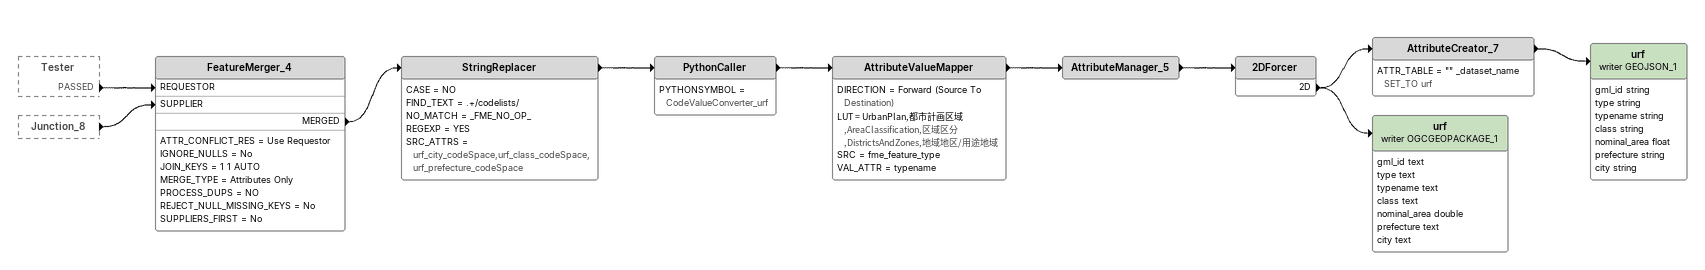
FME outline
Tester [outside]
    PASSED -> FeatureMerger_4 [REQUESTOR]
Junction_8 [outside]
    -> FeatureMerger_4 [SUPPLIER]
FeatureMerger_4
    ATTR_CONFLICT_RES = Use Requestor
    IGNORE_NULLS = No
    JOIN_KEYS = 1 1 AUTO
    MERGE_TYPE = Attributes Only
    PROCESS_DUPS = NO
    REJECT_NULL_MISSING_KEYS = No
    SUPPLIERS_FIRST = No
    MERGED -> StringReplacer
StringReplacer
    CASE = NO
    FIND_TEXT = .+/codelists/
    NO_MATCH = _FME_NO_OP_
    REGEXP = YES
    SRC_ATTRS = urf_city_codeSpace,urf_class_codeSpace,urf_prefecture_codeSpace
    -> PythonCaller
PythonCaller
    PYTHONSYMBOL = CodeValueConverter_urf
    -> AttributeValueMapper
AttributeValueMapper
    DIRECTION = Forward (Source To Destination)
    LUT = UrbanPlan,都市計画区域,AreaClassification,区域区分,DistrictsAndZones,地域地区/用途地域
    SRC = fme_feature_type
    VAL_ATTR = typename
    -> AttributeManager_5
AttributeManager_5
    -> 2DForcer
2DForcer
    2D -> urf (writer OGCGEOPACKAGE_1)
    2D -> AttributeCreator_7
AttributeCreator_7
    ATTR_TABLE = "" _dataset_name SET_TO urf
    -> urf (writer GEOJSON_1)
urf (writer GEOJSON_1)
    attributes: gml_id string, type string, typename string, class string, nominal_area float, prefecture string, city string
urf (writer OGCGEOPACKAGE_1)
    attributes: gml_id text, type text, typename text, class text, nominal_area double, prefecture text, city text
